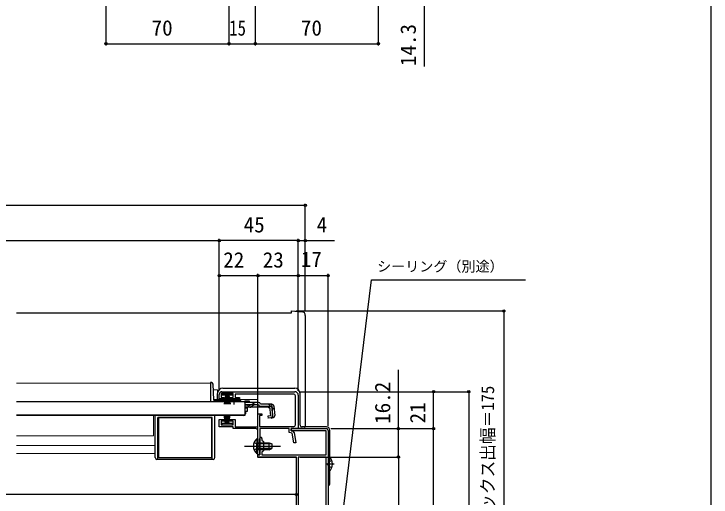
# Model space of a CAD drawing. Units: millimetres, scale not verified. Extents: x -525 to 525, y -783 to 778.
# Drawn here: x 128.1 to 525, y -506.6 to -231.7 of the extents above; entities that cross this region are included whole.
import ezdxf
from ezdxf.enums import TextEntityAlignment as Align

# ---------------------------------------------------------------- set-up
doc = ezdxf.new("R2010")
doc.units = ezdxf.units.MM
doc.header["$LTSCALE"] = 4
for name, color, linetype in [('0-2_YKK_11', 7, 'Continuous'), ('0-5_YKK_13', 4, 'Continuous'), ('0-7_YKK_D', 6, 'Continuous'), ('0-8_YKK_ZWAK', 7, 'Continuous')]:
    doc.layers.add(name, color=color, linetype=linetype)
doc.layers.add('0-4_YKK_12', color=2, linetype='Continuous', lineweight=18)
doc.styles.add('ＭＳ ゴシック', font='')
doc.styles.get('ＭＳ ゴシック').set_extended_font_data('MS Gothic')

msp = doc.modelspace()

# ---------------------------------------------------------------- linework, layer by layer
at = {"layer": '0-2_YKK_11'}
for p, q in [((246.5, -446.699), (288, -446.699)), ((288.4, -465.499), (288.4, -448.999))]:
    msp.add_line(p, q, dxfattribs=at)
for points in [[(287.4, -447.999), (254, -447.999), (254, -449.999), (256.5, -449.999), (256.5, -450.799), (251.25, -450.799), (251.25, -449.899), (253, -449.899), (253, -447.799), (246, -447.799), (246, -449.899), (247.75, -449.899), (247.75, -450.799), (245, -450.799), (245, -448.199)], [(290, -448.699), (290, -467.699), (286, -467.699), (286, -468.899), (286.83, -469.065)], [(265.9, -467.699), (253, -467.699), (253, -466.699), (245, -466.699), (245, -462.599), (247.75, -462.599), (247.75, -463.499), (246, -463.499), (246, -465.599), (253, -465.599), (253, -463.499), (251.25, -463.499), (251.25, -462.599), (254, -462.599), (254, -466.599), (267, -466.599), (267, -459.199), (269.2, -459.199), (269.2, -460.199), (268, -460.199), (268, -466.499), (287.4, -466.499)], [(287.619, -469.872), (288.646, -475.699), (287.428, -475.699), (286.461, -470.215), (284.8, -469.882), (284.8, -467.699), (268.1, -467.699), (268.1, -482.699), (266.9, -482.699), (266.9, -478.157), (267.02, -477.974), (267.02, -477.424), (266.9, -477.24), (266.9, -468.699)], [(269.3, -473.299), (269.3, -474.299), (270.1, -475.099), (270.1, -480.299), (269.3, -481.099), (269.3, -482.699), (305.8, -482.699), (305.8, -468.899), (286, -468.899), (286, -467.699), (306, -467.699)], [(307, -468.699), (307, -573.699), (327, -573.699), (327, -575.699), (326.3, -575.699), (326.3, -574.899), (314.7, -574.899), (314.7, -575.699), (314.3, -575.699), (314, -575.399), (313.7, -575.099), (307.3, -575.099), (307, -575.399), (306.7, -575.699), (305.8, -575.699), (305.8, -571.699), (286.9, -571.699)], [(286.9, -563.699), (288.9, -563.699), (288.9, -483.899), (267, -483.899), (267, -482.699), (268.1, -482.699), (268.1, -478.157), (268.22, -477.974), (268.22, -477.424), (268.1, -477.24), (268.1, -473.299)]]:
    msp.add_lwpolyline(points, dxfattribs=at)
msp.add_lwpolyline([(290, -483.899), (290, -570.499), (305.8, -570.499), (305.8, -483.899)], close=True, dxfattribs=at)
for centre, radius, start, end in [((246.5, -448.199), 1.5, 90.00001, 179.99999), ((287.4, -448.999), 1, 0.00001, 89.99999), ((288, -448.699), 2, 0.00001, 89.99999), ((265.9, -468.699), 1, 0.00001, 89.99999), ((287.4, -465.499), 1, 270.00001, 359.99999), ((306, -468.699), 1, 0.00001, 89.99999), ((286.634, -470.045), 1, 10.00003, 78.6901), ((268.7, -473.299), 0.6, 359.99999, 180.00001)]:
    msp.add_arc(centre, radius, start, end, dxfattribs=at)
at = {"layer": '0-4_YKK_12'}
for p, q in [((240.001, -441.802), (129.601, -441.802)), ((240.001, -441.802), (240.001, -452.102)), ((244, -445.697), (241.682, -445.697)), ((244, -445.697), (244, -451.197)), ((259.502, -452.299), (256.252, -452.299)), ((267, -459.199), (267, -455.472)), ((129.601, -460.302), (258.001, -460.302)), ((207.501, -471.795), (207.501, -460.302)), ((258.001, -460.099), (258.001, -460.302)), ((267, -477.984), (267, -468.199)), ((207.501, -471.795), (129.601, -471.795)), ((208.501, -477.302), (129.601, -477.302)), ((208.501, -481.802), (129.601, -481.802)), ((267, -484.199), (267, -482.622)), ((267, -484.199), (288.9, -484.199))]:
    msp.add_line(p, q, dxfattribs=at)
msp.add_lwpolyline([(267, -452.817), (267, -451.197), (241.97, -451.197)], dxfattribs=at)
at = {"layer": '0-5_YKK_13'}
for p, q in [((286.001, -400.699), (292.176, -401.239)), ((294.001, -403.231), (294.001, -466.699)), ((240.513, -441.499), (240.001, -441.499)), ((240.001, -441.499), (240.001, -452.299)), ((241.977, -451.325), (241.511, -442.446)), ((244, -451.197), (244, -447.699)), ((247.001, -444.699), (288, -444.699)), ((291, -465.699), (291, -447.699)), ((240.001, -452.224), (242.001, -452.224)), ((240.001, -452.299), (242.001, -452.299)), ((242.001, -451.47), (242.001, -452.224)), ((250.752, -452.299), (242.001, -452.299)), ((251.628, -451.799), (242.476, -451.799)), ((248.5, -448.699), (247.8, -453.799)), ((248.2, -453.799), (248.7, -448.699)), ((248.9, -448.699), (248.55, -453.799)), ((248.85, -453.799), (249.1, -448.699)), ((249.3, -448.699), (249.1, -453.799)), ((249.5, -448.699), (249.5, -453.799)), ((249.7, -448.699), (249.9, -453.799)), ((250.15, -453.799), (249.9, -448.699)), ((250.1, -448.699), (250.45, -453.799)), ((250.8, -453.799), (250.3, -448.699)), ((250.5, -448.699), (251.2, -453.799)), ((250.752, -452.499), (250.752, -452.166)), ((256.252, -452.166), (250.752, -452.166)), ((253.502, -454.019), (253.502, -450.395)), ((257.009, -451.799), (255.375, -451.799)), ((256.252, -452.499), (256.252, -452.166)), ((257.509, -452.299), (256.252, -452.299)), ((259.502, -451.819), (259.502, -452.819)), ((259.502, -452.499), (129.601, -452.499)), ((256.252, -452.499), (250.752, -452.499)), ((259.502, -452.819), (259.502, -452.589)), ((265.934, -452.819), (259.502, -452.819)), ((259.502, -454.019), (265.872, -454.019)), ((261.991, -454.415), (259.502, -454.415)), ((262.053, -455.398), (259.502, -455.398)), ((260.001, -455.398), (260.001, -455.802)), ((260.001, -455.802), (261.001, -455.802)), ((273.106, -455.519), (262.902, -455.519)), ((265.018, -454.21), (262.907, -455.207)), ((262.95, -454.17), (264.975, -453.064)), ((265.872, -454.019), (267.386, -454.019)), ((267.381, -452.819), (265.934, -452.819)), ((268.569, -453.819), (268.54, -453.708)), ((274.927, -453.819), (268.569, -453.819)), ((273.883, -455.019), (268.569, -455.019)), ((273.027, -453.819), (276.288, -456.807)), ((273.106, -455.519), (273.998, -456.337)), ((274.361, -460.482), (273.883, -455.019)), ((274.8, -454.904), (275.089, -454.875)), ((274.8, -454.904), (275.279, -460.378)), ((275.556, -460.377), (275.078, -454.914)), ((276.122, -454.914), (276.592, -460.286)), ((208.501, -484.202), (208.501, -460.302)), ((242.501, -484.202), (242.501, -460.302)), ((259.001, -460.302), (242.501, -460.302)), ((248.5, -464.695), (247.8, -459.595)), ((248.2, -459.595), (248.7, -464.695)), ((248.9, -464.695), (248.55, -459.595)), ((248.85, -459.595), (249.1, -464.695)), ((249.3, -464.695), (249.1, -459.595)), ((249.5, -464.695), (249.5, -459.595)), ((249.7, -464.695), (249.9, -459.595)), ((250.15, -459.595), (249.9, -464.695)), ((250.1, -464.695), (250.45, -459.595)), ((250.8, -459.595), (250.3, -464.695)), ((250.5, -464.695), (251.2, -459.595)), ((258.001, -460.099), (258.001, -460.302)), ((260.001, -457.802), (260.001, -459.302)), ((210.001, -485.202), (210.001, -461.302)), ((241.001, -461.302), (210.001, -461.302)), ((241.001, -485.202), (241.001, -461.302)), ((274.361, -460.482), (272.667, -460.63)), ((272.667, -460.63), (272.772, -461.825)), ((272.747, -461.536), (274.464, -461.363)), ((275.502, -461.586), (272.772, -461.825)), ((290.001, -467.699), (290.001, -467.399)), ((293.001, -467.699), (290.001, -467.699)), ((306, -466.699), (292, -466.699)), ((308, -484.111), (308, -468.699)), ((266.391, -473.449), (266.391, -479.699)), ((266.9, -473.449), (266.391, -473.449)), ((266.391, -481.949), (266.391, -475.699)), ((266.9, -473.449), (266.9, -479.699)), ((273.5, -479.699), (273.5, -475.699)), ((273.5, -475.699), (274.9, -476.399)), ((259.4, -477.699), (279.9, -477.699)), ((274.809, -476.353), (266.9, -476.353)), ((274.809, -479.044), (266.9, -479.044)), ((273.5, -479.699), (266.9, -479.699)), ((273.5, -479.699), (274.9, -478.999)), ((274.9, -476.399), (274.9, -478.999)), ((266.9, -481.949), (266.391, -481.949)), ((307, -483.649), (307, -492.149)), ((307, -483.649), (307.509, -483.649)), ((307.509, -483.649), (307.509, -492.149)), ((241.501, -485.202), (209.501, -485.202)), ((310.491, -487.899), (305.405, -487.899)), ((307, -485.899), (307, -489.899)), ((307, -492.149), (307.509, -492.149)), ((308, -498.699), (308, -491.686))]:
    msp.add_line(p, q, dxfattribs=at)
for points in [[(286.001, -400.699), (286.001, -401.999), (129.601, -401.999)], [(259.502, -451.819), (262.002, -451.819), (262.002, -452.819)], [(259.502, -452.499), (259.502, -460.099), (129.601, -460.099)], [(260.001, -457.802), (261.001, -457.802), (261.001, -455.802)], [(264.804, -475.624), (266.711, -476.554), (267.32, -477.699)], [(266.9, -481.949), (266.9, -475.699), (273.5, -475.699)], [(264.804, -479.774), (266.711, -478.844), (267.32, -477.699)], [(309.096, -485.824), (307.189, -486.754), (306.58, -487.899)], [(309.096, -489.974), (307.189, -489.044), (306.58, -487.899)]]:
    msp.add_lwpolyline(points, dxfattribs=at)
for points in [[(252.5, -447.799), (252.5, -448.699), (246.5, -448.699), (246.5, -447.799)], [(210.501, -484.302), (210.501, -461.302), (240.501, -461.302), (240.501, -484.302)], [(252.5, -465.595), (252.5, -464.695), (246.5, -464.695), (246.5, -465.595)]]:
    msp.add_lwpolyline(points, close=True, dxfattribs=at)
for centre, radius, start, end in [((292.001, -403.231), 2, 0, 85), ((240.513, -442.499), 1, 3, 90), ((247, -447.699), 3, 90, 180), ((288, -447.699), 3, 0, 90), ((242.476, -451.299), 0.5, 183, 270), ((253.502, -457.499), 6, 62.72039, 117.27961), ((257.009, -452.299), 0.5, 2, 90), ((262.902, -453.619), 1.9, 192.1532, 248.90366), ((261.991, -452.415), 2, 270, 298.65179), ((262.053, -453.398), 2, 270, 295.27273), ((262.902, -453.619), 1.9, 248.90366, 270), ((265.934, -454.819), 2, 90, 118.65179), ((265.872, -456.019), 2, 90, 115.27273), ((267.381, -454.019), 1.2, 15, 90), ((268.569, -453.819), 1.2, 189.59407, 270), ((273.883, -455.019), 1.2, 5, 90), ((274.927, -455.019), 1.2, 5, 90), ((259.001, -459.302), 1, 270, 0), ((274.373, -460.458), 0.91, 275.76385, 5), ((274.361, -460.482), 1.2, 275, 5), ((275.397, -460.391), 1.2, 275, 5), ((292, -465.699), 1, 180, 270), ((293.001, -466.699), 1, 270, 0), ((306, -468.699), 2, 0, 90), ((269.931, -477.699), 5.531, 129.79413, 230.20587), ((209.501, -484.202), 1, 180, 270), ((241.501, -484.202), 1, 270, 0), ((303.969, -487.899), 5.531, 309.79413, 50.20587), ((306, -498.699), 2, 300.00061, 0)]:
    msp.add_arc(centre, radius, start, end, dxfattribs=at)
at = {"layer": '0-7_YKK_D'}
for p, q in [((180.501, -226.502), (180.501, -249.701)), ((250.501, -226.502), (250.501, -249.701)), ((250.501, -226.502), (250.501, -249.701)), ((265.501, -226.505), (265.501, -249.701)), ((265.501, -226.505), (265.501, -249.701)), ((335.501, -226.505), (335.501, -249.701)), ((180.501, -248.701), (250.501, -248.701)), ((250.501, -248.701), (265.501, -248.701)), ((265.501, -248.701), (335.501, -248.701)), ((294.001, -340.699), (-242.001, -340.699)), ((294.001, -400.731), (294.001, -339.699)), ((-193, -360.699), (245, -360.699)), ((245, -445.699), (245, -359.699)), ((245, -445.699), (245, -359.699)), ((245, -445.699), (245, -359.699)), ((290, -360.699), (245, -360.699)), ((290, -360.699), (245, -360.699)), ((290, -446.199), (290, -359.699)), ((290, -446.199), (290, -359.699)), ((290, -446.199), (290, -359.699)), ((294.001, -400.731), (294.001, -359.699)), ((245, -445.699), (245, -379.699)), ((245, -445.699), (245, -379.699)), ((267, -380.699), (245, -380.699)), ((267, -380.699), (245, -380.699)), ((267, -479.45), (267, -379.699)), ((267, -479.45), (267, -379.699)), ((267, -479.45), (267, -379.699)), ((267, -481.999), (267, -379.699)), ((290, -380.699), (267, -380.699)), ((290, -380.699), (267, -380.699)), ((290, -446.199), (290, -379.699)), ((290, -446.199), (290, -379.699)), ((290, -446.199), (290, -379.699)), ((307, -380.699), (290, -380.699)), ((307, -466.199), (307, -379.699)), ((288.501, -400.699), (408, -400.699)), ((407, -400.699), (407, -575.699)), ((290.5, -446.699), (388, -446.699)), ((367, -467.699), (367, -446.699)), ((387, -446.699), (387, -575.699)), ((308.5, -467.699), (368, -467.699)), ((308.5, -467.699), (368, -467.699)), ((308.5, -467.699), (348, -467.699)), ((367, -575.699), (367, -467.699)), ((291.1, -483.899), (348, -483.899)), ((291.1, -483.899), (348, -483.899)), ((347, -483.899), (347, -575.699)), ((288.9, -505.199), (-236.9, -505.199))]:
    msp.add_line(p, q, dxfattribs=at)
for points in [[(361.579, -213.699), (361.579, -228.005), (361.579, -261.555)], [(290, -360.699), (294.001, -360.699), (310.67, -360.699)], [(310.98, -551.481), (311.291, -548.95), (331.672, -382.958), (419.365, -382.958)], [(347, -483.899), (347, -467.699), (347, -434.149)]]:
    msp.add_lwpolyline(points, dxfattribs=at)
for centre in [(180.501, -248.701), (250.501, -248.701), (250.501, -248.701), (265.501, -248.701), (265.501, -248.701), (335.501, -248.701), (294.001, -340.699), (245, -360.699), (245, -360.699), (245, -360.699), (290, -360.699), (290, -360.699), (290, -360.699), (294.001, -360.699), (245, -380.699), (245, -380.699), (267, -380.699), (267, -380.699), (267, -380.699), (267, -380.699), (290, -380.699), (290, -380.699), (290, -380.699), (307, -380.699), (407, -400.699), (367, -446.699), (387, -446.699), (347, -467.699), (367, -467.699), (367, -467.699), (347, -483.899), (347, -483.899), (288.9, -505.199)]:
    msp.add_circle(centre, 0.637, dxfattribs=at)
at = {"layer": '0-8_YKK_ZWAK'}
msp.add_lwpolyline([(-525, -782.7), (525, -782.7), (525, 747.3)], dxfattribs=at)

# ---------------------------------------------------------------- texts
at = {"layer": '0-7_YKK_D', "style": 'ＭＳ ゴシック'}
for s, height, p in [('70', 8.798, (206.501, -246.701)), ('70', 8.798, (291.501, -246.701)), ('45', 8.798, (258.909, -358.699)), ('45', 8.798, (258.909, -358.699)), ('4', 8.798, (300.488, -358.699)), ('22', 8.798, (247.273, -378.699)), ('22', 8.798, (247.273, -378.699)), ('23', 8.798, (269.773, -378.699)), ('23', 8.798, (269.773, -378.699)), ('17', 8.798, (291.454, -378.384)), ('シーリング（別途）', 5.865, (334.892, -380.091))]:
    msp.add_text(s, height=height, dxfattribs=at).set_placement(p, align=Align.BOTTOM_LEFT)
at = {"layer": '0-7_YKK_D', "style": 'ＭＳ ゴシック', "width": 0.8}
msp.add_text('15', height=8.798, dxfattribs=at).set_placement((250.637, -246.701), align=Align.BOTTOM_LEFT)
at = {"layer": '0-7_YKK_D', "style": 'ＭＳ ゴシック'}
for s, p in [('14.3', (359.579, -261.396)), ('16.2', (345, -464.99)), ('21', (365, -464.733))]:
    msp.add_text(s, height=8.798, rotation=90, dxfattribs=at).set_placement(p, align=Align.BOTTOM_LEFT)
at = {"layer": '0-7_YKK_D', "style": 'ＭＳ ゴシック', "width": 0.95}
msp.add_text('シャッターボックス出幅＝175', height=7.331, rotation=90, dxfattribs=at).set_placement((403.693, -571.486), align=Align.BOTTOM_LEFT)

doc.saveas('drawing.dxf')
